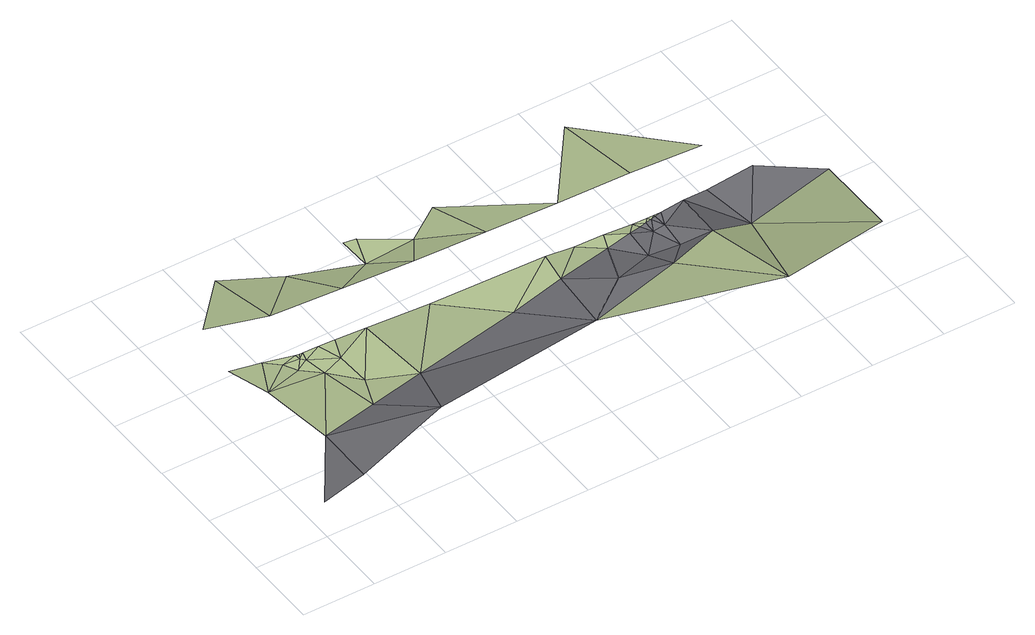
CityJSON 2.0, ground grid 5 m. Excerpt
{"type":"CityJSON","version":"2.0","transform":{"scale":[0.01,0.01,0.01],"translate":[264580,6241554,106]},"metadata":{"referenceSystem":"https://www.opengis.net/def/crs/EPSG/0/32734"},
"CityObjects":{
"road1":{"type":"Road","attributes":{"highway":"primary","name":"Philip Kgosana Drive","surface":"asphalt","lanes":2,"width":4.4,"oneway":"yes"},"geometry":[{"type":"MultiSurface","lod":"1","boundaries":[[[0,1,2]],[[1,0,3]],[[1,3,4]],[[3,5,4]],[[6,5,3]],[[5,6,7]],[[7,6,8]],[[8,6,9]],[[6,10,9]],[[11,8,9]],[[9,12,11]],[[12,9,10]],[[13,11,12]],[[10,14,12]],[[12,15,13]],[[15,12,14]],[[15,16,13]],[[14,10,17]],[[18,16,15]],[[19,15,14]],[[20,18,15]],[[20,15,19]],[[14,17,19]],[[20,19,21]],[[21,19,22]],[[17,23,19]],[[22,19,23]],[[24,23,17]],[[25,23,24]],[[25,24,26]],[[26,24,27]]]}]},
"terrain1":{"type":"TINRelief","geometry":[{"type":"CompositeSurface","lod":"1","boundaries":[[[28,29,30]],[[31,30,1]],[[32,28,30]],[[30,33,32]],[[31,1,4]],[[30,31,33]],[[28,32,34]],[[35,32,33]],[[35,34,32]],[[33,31,36]],[[36,35,33]],[[35,37,34]],[[38,31,4]],[[36,39,35]],[[39,37,35]],[[36,31,40]],[[39,36,41]],[[38,40,31]],[[40,41,36]],[[42,43,44]],[[4,5,38]],[[41,40,45]],[[40,38,46]],[[46,45,40]],[[46,38,5]],[[42,47,43]],[[48,47,42]],[[5,49,46]],[[47,48,50]],[[5,7,49]],[[48,51,50]],[[52,53,50]],[[51,54,50]],[[54,52,50]],[[49,7,55]],[[56,54,51]],[[55,7,8]],[[54,56,57]],[[55,8,58]],[[11,58,8]],[[57,56,59]],[[60,10,6]],[[11,61,58]],[[61,11,13]],[[61,13,62]],[[60,17,10]],[[62,13,16]],[[62,16,18]],[[62,18,63]],[[20,63,18]],[[20,64,63]],[[64,20,21]],[[21,22,64]],[[60,24,17]],[[65,66,59]],[[67,24,60]],[[65,68,66]],[[27,24,67]]]}]}
},
"vertices":[
[331,113,300],[373,575,240],[7,36,300],[978,266,400],[765,668,230],[1157,761,210],[2271,574,220],[1940,947,170],[2332,1041,170],[2577,795,240],[2918,728,240],[2724,1134,150],[2887,951,150],[2904,1176,150],[3103,940,140],[3035,1122,140],[2994,1198,140],[3241,804,280],[3039,1209,140],[3122,1133,140],[3084,1219,140],[3117,1227,140],[3166,1239,140],[3339,1256,140],[3564,881,120],[3511,1273,120],[3857,1307,120],[4211,1035,120],
[438,1352,210],[241,1406,200],[312,1093,230],[694,1073,210],[529,1268,210],[578,1178,210],[636,1299,210],[640,1259,210],[667,1228,210],[660,1294,210],[856,893,210],[684,1292,210],[846,1135,210],[794,1290,210],[717,1691,190],[673,2203,110],[321,1798,200],[905,1287,210],[1125,1283,200],[1067,2042,70],[1216,1681,170],[1566,1273,180],[1516,1879,70],[1715,1670,150],[1592,2093,70],[1510,2106,70],[1869,1905,70],[2366,1256,170],[2214,1659,140],[2124,2086,60],[2566,1252,150],[2713,1649,130],[3256,21,490],[2766,1247,150],[2966,1243,140],[3066,1241,140],[3116,1240,140],[3212,1638,130],[3146,2228,90],[3995,145,470],[3711,1627,110]
]}
